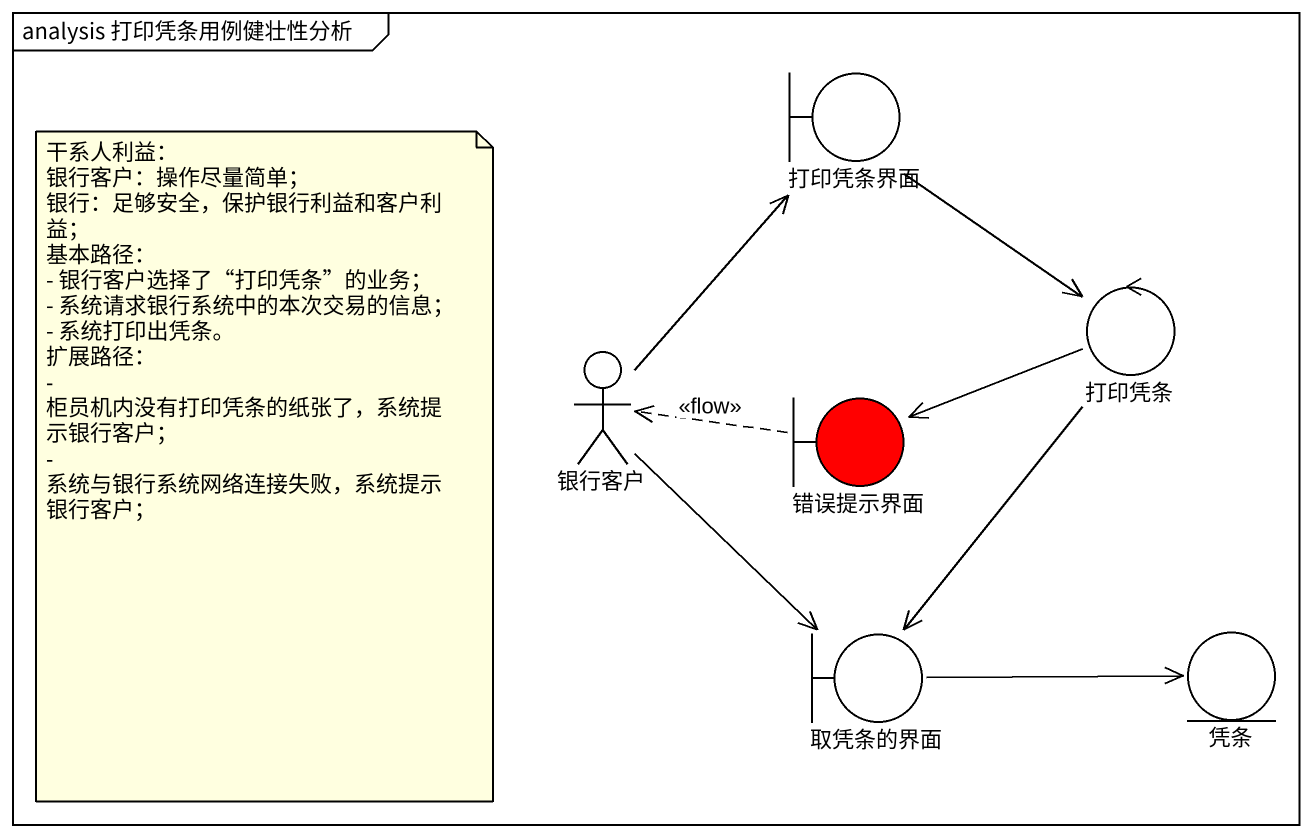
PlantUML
@startuml
mainframe analysis 打印凭条用例健壮性分析
boundary 打印凭条界面
actor 银行客户
control 打印凭条
boundary 错误提示界面 #FF0000
boundary 取凭条的界面
entity 凭条
打印凭条界面 --> 打印凭条
银行客户 -up-> 打印凭条界面
银行客户 --> 取凭条的界面
打印凭条 -left-> 错误提示界面
打印凭条 --> 取凭条的界面
错误提示界面 .left.> 银行客户 : <<flow>>
取凭条的界面 -right-> 凭条
note as N1
  干系人利益：
  银行客户：操作尽量简单；
  银行：足够安全，保护银行利益和客户利益；
  基本路径：
  - 银行客户选择了“打印凭条”的业务；
  - 系统请求银行系统中的本次交易的信息；
  - 系统打印出凭条。
  扩展路径：
  - 柜员机内没有打印凭条的纸张了，系统提示银行客户；
  - 系统与银行系统网络连接失败，系统提示银行客户；
end note
@enduml
